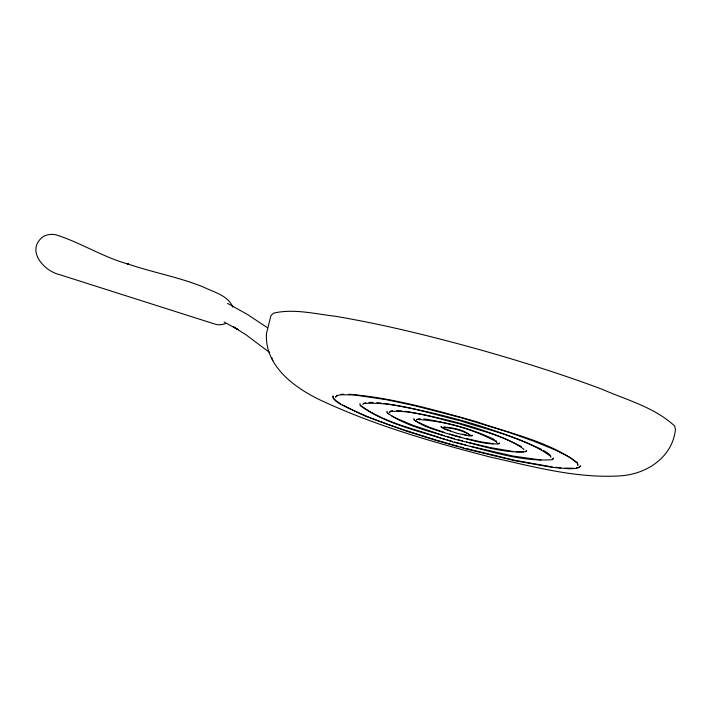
<?xml version="1.0" encoding="UTF-8"?>
<svg xmlns="http://www.w3.org/2000/svg" width="711" height="711" viewBox="0 0 711 711"><rect width="100%" height="100%" fill="white"/><g stroke="black" fill="none" stroke-linecap="round" stroke-linejoin="round"><path stroke-width="1.07" d="M359.944 403.572L360.219 405.625C387.388 425.134 421.952 431.604 453.271 442.109C485.675 449.574 518.701 462.008 552.278 459.697L553.665 458.106L552.394 459.288M362.646 404.328L363.774 403.581C396.418 401.333 428.52 413.42 460.017 420.672C490.466 430.893 524.06 437.176 550.474 456.142L550.963 457.342M386.971 411.18L387.131 412.771C406.728 426.84 431.648 431.497 454.222 439.078C477.588 444.464 501.397 453.422 525.607 451.752L526.638 450.498L525.722 451.352M499.611 442.891L498.935 443.815C484.093 444.837 469.5 439.345 455.182 436.047C441.335 431.399 426.067 428.537 414.051 419.917L413.998 418.788L414.166 419.517M523.936 449.734L523.563 448.997C504.721 435.47 480.769 430.99 459.066 423.703C436.607 418.53 413.722 409.918 390.446 411.518L389.566 412.344L390.561 411.118L392.579 410.638M580.691 465.714L578.95 467.634L575.226 468.522L569.475 468.78L552.314 467.376L514.844 460.719L468.522 449.574L436.181 440.473L405.243 430.742L365.996 416.415L340.56 404.337L335.894 401.155L333.299 398.48L332.917 395.965L333.406 398.08L336.01 400.746L340.676 403.937M337.218 395.245L335.512 397.129L337.103 395.645L340.747 394.765L353.882 394.898L386.313 399.68L414.273 405.617L460.968 417.641L507.023 431.728L533.863 441.22L555.442 450.027L570.293 457.555L577.394 463.288L577.874 465.358L577.51 462.888C548.616 441.184 510.498 433.701 476.868 421.81C434.812 410.025 392.348 397.671 348.63 394.223M417.233 419.055L416.584 419.952L417.117 419.463C444.357 420.921 472.673 428.822 496.642 441.851L496.793 442.535L495.914 440.58M580.149 466.22L579.056 467.234L576.265 467.9M225.529 323.567C221.992 324.918 218.001 325.291 214.402 323.932L59.209 274.517C45.131 271.264 27.445 252.752 40.358 239.083C44.331 234.603 50.65 233.626 56.258 234.888C81.01 242.798 103.424 257.364 128.7 264.252L127.118 263.71C152.332 272.464 178.861 276.997 203.622 287.128C214.011 292.274 228.098 295.438 232.817 307.125M363.89 403.181L365.774 402.728M497.762 443.726L499.051 443.415M340.862 394.365L343.671 394.241M368.902 402.399L373.035 402.408M418.432 418.77L420.299 418.681M523.625 451.858L516.053 451.787M573.422 468.211L565.201 468.158M396.729 410.549L401.911 410.922M540.982 459.99L513.058 456.062L470.229 446.25M376.928 402.604L381.043 403.039M423.809 418.921C448.019 422.663 472.237 428.973 494.403 439.549M468.984 435.443L472.584 435.283L471.793 435.994L468.878 435.843L458.204 433.577L445.139 429.355L441.309 427.409L441.024 426.396L442.011 427.409M493.123 443.682L481.667 441.984L466.425 438.598M512.844 451.441L489.586 447.459L466.487 441.949M555.584 467.314L560.855 467.882M384.127 403.377C438.092 412.487 491.825 426.653 541.693 449.432M404.994 411.26C444.828 418.424 485.293 427.933 521.421 446.57M552.429 466.976L514.96 460.319L465.598 448.348M465.972 434.945L462.328 434.172M460.897 437.176L449.716 434.03M458.399 439.789L462.461 440.9M454.445 442.002L466.06 445.175M452.427 444.739L458.506 446.401M460.532 446.961L463.572 447.788M446.259 436.332L454.338 438.678M441.824 438.358L444.979 439.274M447.077 439.887L452.338 441.407M437.309 440.367L451.423 444.455M444.259 435.745L412.336 425.089L395.094 417.73M440.776 438.056C413.704 428.484 383.638 422.645 360.326 405.226M436.296 440.073C404.497 430.093 372.182 420.548 342.578 404.986M444.268 432.359L429.551 427.311L417.446 421.961M450.25 430.777L443.948 428.395M227.547 303.366L247.117 314.271L267.38 327.655M224.134 322.056L238.052 329.611L233.332 326.758L246.681 335.272L269.691 352.585M543.382 450.356L548.616 453.707L550.59 455.742M391.343 415.677L394.161 417.215M415.064 420.441L416.682 421.543M387.246 412.371L388.713 413.882M272.846 360.664L271.744 357.553M266.447 333.672C264.599 366.023 294.665 387.904 320.741 400.266C374.706 425.471 432.261 442.002 489.772 456.942C532.868 466.505 576.674 478.823 621.236 475.792C647.161 473.837 672.508 457.057 675.45 429.488L674.65 426.04C654.6 407.287 626.631 400.035 601.986 389.21C562.054 374.262 521.341 361.49 480.334 349.856C432.484 336.552 384.207 324.527 335.219 316.244C314.937 313.924 293.883 308.423 273.593 313.142L270.927 315.613L266.447 333.672M443.726 427.16C451.245 428.155 462.585 430.048 469.775 434.919C463.456 429.711 452.223 427.453 443.726 427.16"/></g></svg>
